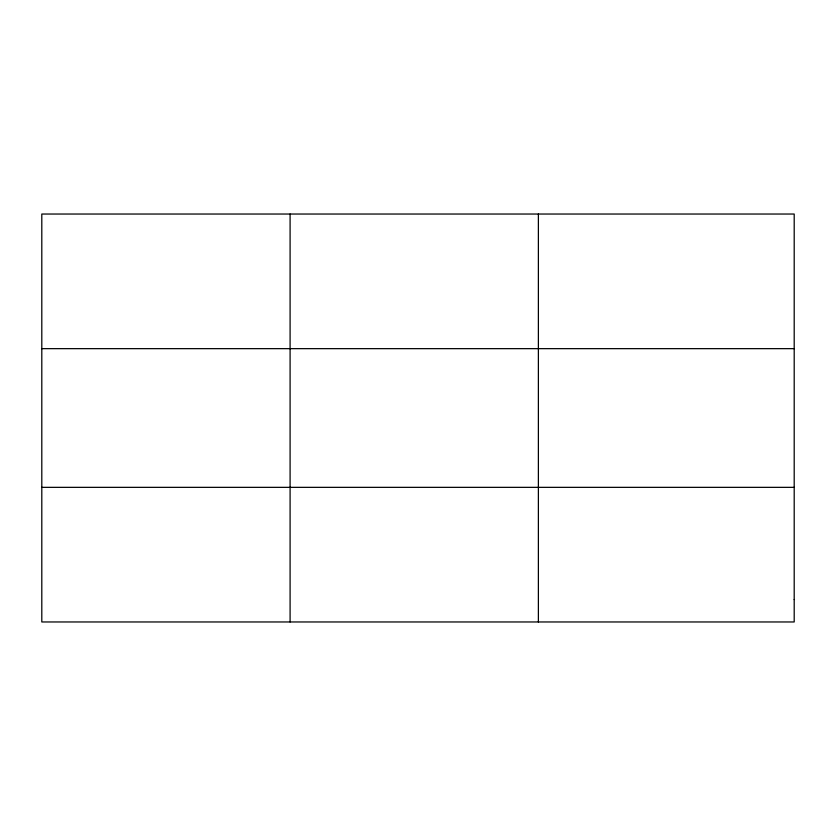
<?xml version="1.0" encoding="UTF-8"?>
<svg xmlns="http://www.w3.org/2000/svg" width="836" height="836" viewBox="0 0 836 836"><rect width="100%" height="100%" fill="white"/><g stroke="black" fill="none" stroke-linecap="round" stroke-linejoin="round"><path stroke-width="1.25" d="M290.092 214.037L290.092 621.963M538.384 214.037L538.384 621.963M41.8 348.654L794.2 348.654M41.8 487.346L794.2 487.346M794.2 599.527L794.2 621.963L41.8 621.963L41.8 214.037L794.2 214.037L794.2 599.527"/></g></svg>
